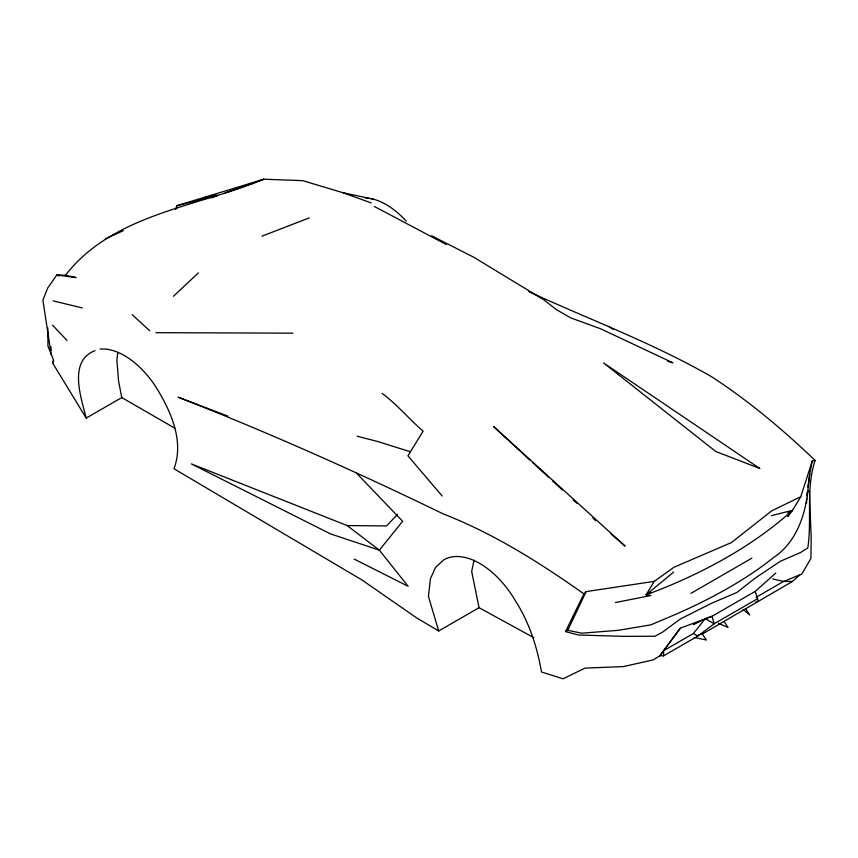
<?xml version="1.0" encoding="UTF-8"?>
<svg xmlns="http://www.w3.org/2000/svg" width="858" height="858" viewBox="0 0 858 858"><rect width="100%" height="100%" fill="white"/><g stroke="black" fill="none" stroke-linecap="round" stroke-linejoin="round"><path stroke-width="1.29" d="M176.78 208.376L176.802 205.727L263.835 179.215L302.702 180.652L343.211 192.793L371.16 202.906M528.871 291.699C589.907 319.669 653.335 343.254 711.668 376.769C748.873 400.986 783.032 429.772 815.1 460.403C805.737 488.985 812.043 518.8 807.818 547.983L800.525 552.52L780.33 561.293L755.812 577.691L736.936 592.438L711.389 603.335L680.212 619.101L662.237 632.367L654.944 636.25L623.884 636.368L578.367 635.006L565.519 631.585L567.739 630.298L581.724 633.193L618.479 630.308L650.782 624.871L673.551 615.25A310.575 117.567 -13.2 0 0 773.669 557.453C793.371 544.551 803.431 520.956 806.745 498.401M806.917 495.87L807.163 492.074L809.384 490.787L811.175 537.516L810.939 558.365L801.812 574.077L783.622 581.424L756.102 597.307M806.402 503.474L809.695 474.356L812.215 461.089L815.1 460.403M117.793 352.584L116.892 360.028L118.554 380.973L121.772 397.576L174.871 428.228M807.893 487.012L809.695 474.356M121.772 397.576L86.229 418.093L52.67 363.116L53.4 359.631L47.962 346.182L47.812 327.992M474.034 560.145L471.675 571.417L479.043 607.689L533.783 637.666M175.729 209.513L176.802 205.727L217.75 195.356M791.087 510.853L787.73 516.527L792.481 510.338L800.761 496.761L812.215 461.089M52.67 363.116L53.743 360.682M567.739 630.298L586.143 591.602L654.214 581.37L674.066 567.213L731.381 542.599L771.792 510.789L800.761 496.761M565.519 631.585L583.923 593.875L586.143 591.602M615.454 602.53L650.868 595.549L646.117 594.841L654.214 581.37M775.804 573.069L755.169 591.398L712.043 616.291L680.297 628.206L659.877 655.769L653.163 659.899L623.509 666.569L584.952 668.125L563.052 678.785L541.473 672.007C537.29 647.425 529.332 622.779 515.915 601.619A72.244 41.71 60 0 0 443.661 559.899L435.574 567.417L430.448 578.71L428.41 596.396L438.706 630.973L479.043 607.689M680.297 628.206L659.877 655.769L663.599 655.844L697.854 636.068L714.124 623.787L757.528 598.734L755.169 591.398M663.599 655.844L663.599 650.718L693.414 633.504L705.244 618.661L712.043 616.291L714.124 623.787L705.244 618.661M51.18 354.504L42.9 300.118L47.758 287.891L56.821 274.989L65.53 275.236C112.72 214.082 197.147 206.982 263.835 179.215L225.257 192.836M397.533 514.339L386.529 525.943L347.136 525.557L191.323 463.878L330.459 533.88L379.354 550.16L408.129 586.304L354.172 559.084M173.423 296.3L198.37 272.887M698.423 634.748L702.348 634.041L792.502 581.424L799.549 575.128M771.363 515.669L792.481 510.338A476.34 271.546 -0.6 0 1 646.117 594.841L673.637 572.093M646.117 594.841L650.729 592.17M690.905 593.371L751.876 558.161M787.869 512.998L792.481 510.338M693.414 624.699L702.874 619.873M95.034 350.643C68.072 360.896 80.995 397.372 86.229 418.093M105.373 238.878L123.327 230.673M211.69 197.866L217.814 195.506M262.001 236.154L309.212 217.9M755.844 601.973L758.247 601.201L757.528 598.734M203.582 197.919L216.237 194.905M792.502 581.424L783.622 581.424L772.683 578.935M155.931 332.679L292.9 333.161M343.211 192.793L373.487 199.195M694.143 637.451L706.349 640.025L702.348 634.041M65.53 275.236L76.072 277.574L56.821 274.989L59.138 275.997M53.11 300.879L82.25 307.925M357.185 436.261L376.876 441.269L410.167 451.683M667.728 361.325L672.876 362.795L600.503 328.732L570.667 317.857L556.22 309.513L544.004 299.903L473.552 257.132L431.628 235.789M228.013 416.184L178.121 397.19C268.028 432.303 356.392 471.739 443.232 513.91C493.682 533.558 539.886 562.73 583.923 593.875M718.361 623.294L728.056 627.498L724.055 621.514M374.442 206.521L446.353 244.562M693.414 633.504L697.854 636.068M438.706 630.973L416.988 618.125L361.937 579.954L173.97 468.747C183.773 442.91 172.286 414.639 159.041 392.117A69.101 39.897 60 0 0 100.054 349.088M609.663 327.091L612.987 329.3M347.136 525.557L379.354 550.16L402.659 521.267L356.553 473.219M382.089 393.382C397.147 404.44 408.944 419.015 423.144 431.134L407.925 455.812L442.149 495.999M743.06 609.405L749.753 614.971L745.752 608.987M610.96 533.88L625.139 546.128L493.532 426.512L529.912 460.038M532.861 462.762L548.594 477.252M552.52 480.877L562.355 489.939M573.165 499.903L577.102 503.528M592.835 518.028L595.784 520.742M132.164 314.639L149.678 330.78M52.553 325.182L67.021 340.444M50.944 346.632L51.062 350.568M365.476 197.941A69.101 39.897 60 0 1 368.103 198.144M370.785 198.563A69.101 39.897 60 0 1 406.199 221.128M759.705 468.436L715.744 451.49L603.614 362.966L759.705 468.436"/></g></svg>
